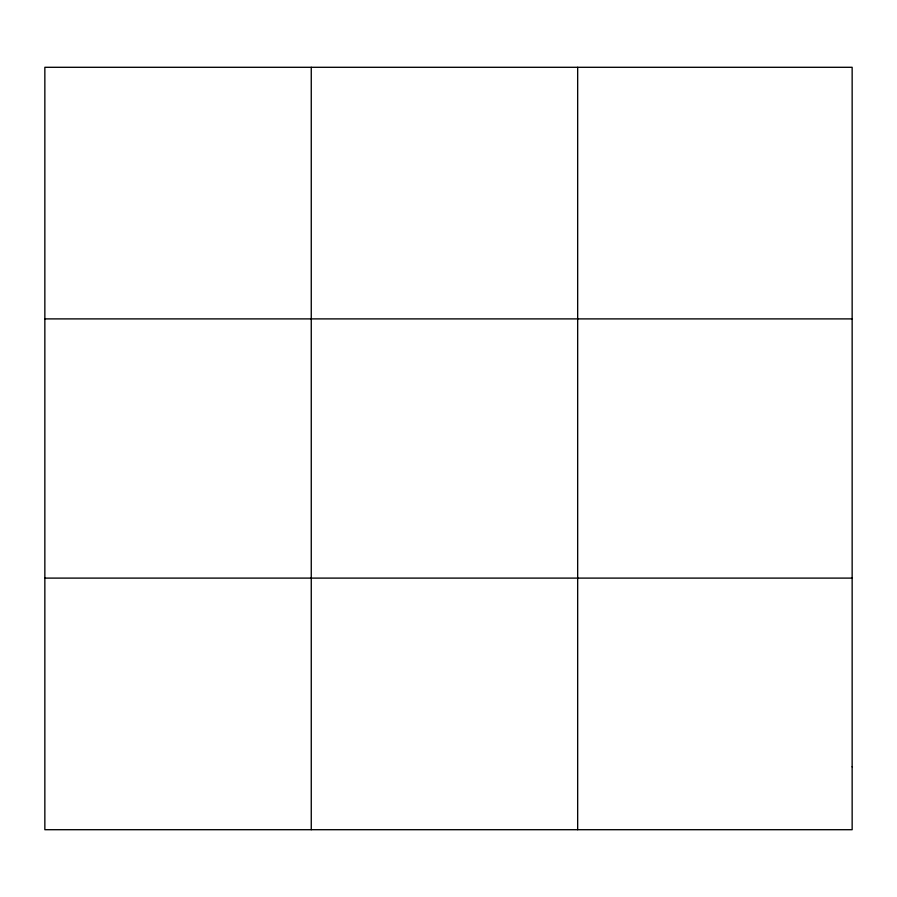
<?xml version="1.0" encoding="UTF-8"?>
<svg xmlns="http://www.w3.org/2000/svg" width="897" height="897" viewBox="0 0 897 897"><rect width="100%" height="100%" fill="white"/><g stroke="black" fill="none" stroke-linecap="round" stroke-linejoin="round"><path stroke-width="1.35" d="M311.259 67.297L311.259 829.703M577.668 67.297L577.668 829.703M44.85 318.895L852.15 318.895M44.85 578.105L852.15 578.105M852.15 766.8L852.15 829.703L44.85 829.703L44.85 67.297L852.15 67.297L852.15 766.8"/></g></svg>
